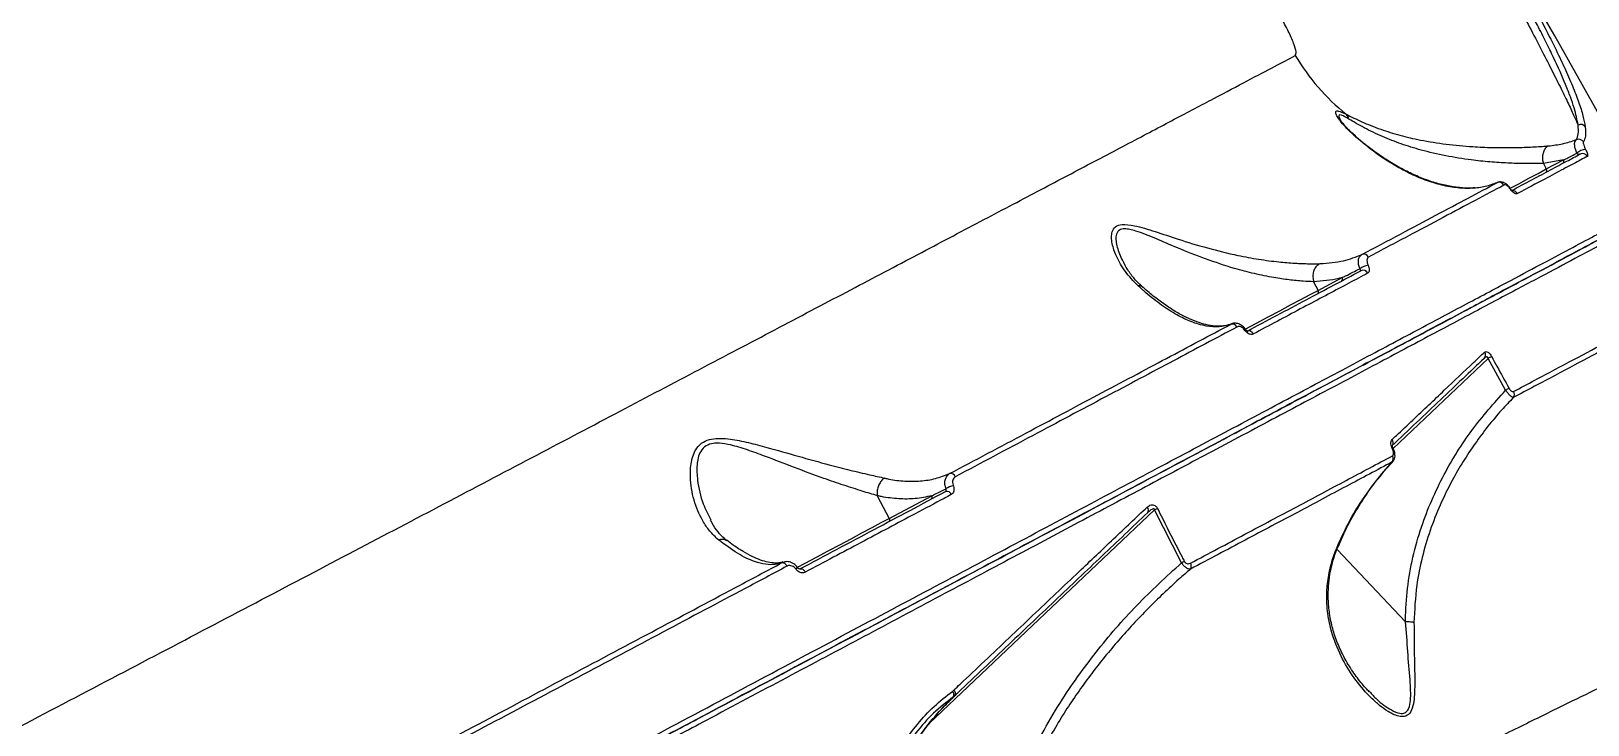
# Model space of a CAD drawing. Header units: millimetres. Extents: x -10374 to 11119, y -8221 to 9433.
# Drawn here: x -873.7 to -587.5, y -1739.7 to -1612.2 of the extents above; entities that cross this region are included whole.
import ezdxf

# ---------------------------------------------------------------- set-up
doc = ezdxf.new("R2010")
doc.units = ezdxf.units.MM
for name, color, linetype in [('DIKOM_ОБЪЕКТ', 7, 'Continuous'), ('DIKOM_РАЗМЕР_ЗОНА', 7, 'Continuous'), ('DIKOM_РАЗМЕР_ОБЪЕКТА', 7, 'Continuous')]:
    doc.layers.add(name, color=color, linetype=linetype)
doc.styles.add('style1', font='arial.ttf', dxfattribs={"width": 0.8})
doc.dimstyles.new('1-50', dxfattribs={"dimtxt": 300, "dimasz": 200, "dimexe": 100, "dimexo": 0, "dimgap": 100, "dimtad": 0, "dimdec": 0, "dimtxsty": 'style1', "dimcen": 0, "dimclrd": 7, "dimclre": 7, "dimadec": 1, "dimazin": 2, "dimtfac": 1, "dimtdec": 0, "dimtmove": 1, "dimatfit": 3, "dimfxl": 0, "dimlwd": 25, "dimlwe": 18, "dimarcsym": 0})

# ---------------------------------------------------------------- blocks, each defined once
blk = doc.blocks.new('*D16')
at = {"layer": 'Defpoints', "color": 0, "transparency": 16777216}
for p in [(-9045.1, 5161.67), (3694.49, 5161.67), (1813.16, -6719.94)]:
    blk.add_point(p, dxfattribs=at)
at = {"layer": 'DIKOM_РАЗМЕР_ОБЪЕКТА', "color": 7, "lineweight": 18, "transparency": 16777216}
for p, q in [((3694.49, 5161.67), (-9145.1, 5161.67)), ((1813.16, -6719.94), (-9145.1, -6719.94))]:
    blk.add_line(p, q, dxfattribs=at)
at = {"layer": 'DIKOM_РАЗМЕР_ОБЪЕКТА', "color": 7, "lineweight": 25, "transparency": 16777216}
for p, q in [((-9045.1, 4961.67), (-9045.1, -0.45)), ((-9045.1, -6519.94), (-9045.1, -1080.23))]:
    blk.add_line(p, q, dxfattribs=at)
at = {"layer": 'DIKOM_РАЗМЕР_ОБЪЕКТА', "color": 7, "transparency": 16777216}
for points in [[(-9078.43, 4961.67), (-9011.76, 4961.67), (-9045.1, 5161.67)], [(-9078.43, -6519.94), (-9011.76, -6519.94), (-9045.1, -6719.94)]]:
    blk.add_solid(points, dxfattribs=at)
at = {"layer": 'DIKOM_РАЗМЕР_ОБЪЕКТА', "color": 0, "transparency": 16777216, "insert": (-9045.1, -540.34), "char_height": 300, "attachment_point": 5, "rotation": 90, "style": 'style1'}
blk.add_mtext('11900', dxfattribs=at)
blk = doc.blocks.new('*D15')
at = {"layer": 'Defpoints', "color": 0, "transparency": 16777216}
for p in [(-5227.87, 8308.78), (9119.43, -1150.4), (-5227.87, -1991.82)]:
    blk.add_point(p, dxfattribs=at)
at = {"layer": 'DIKOM_РАЗМЕР_ОБЪЕКТА', "color": 7, "lineweight": 18, "transparency": 16777216}
for p, q in [((-5227.87, -1991.82), (-5227.87, 8408.78)), ((9119.43, -1150.4), (9119.43, 8408.78))]:
    blk.add_line(p, q, dxfattribs=at)
at = {"layer": 'DIKOM_РАЗМЕР_ОБЪЕКТА', "color": 7, "lineweight": 25, "transparency": 16777216}
for p, q in [((-5027.87, 8308.78), (187.44, 8308.78)), ((8919.43, 8308.78), (1267.22, 8308.78))]:
    blk.add_line(p, q, dxfattribs=at)
at = {"layer": 'DIKOM_РАЗМЕР_ОБЪЕКТА', "color": 7, "transparency": 16777216}
for points in [[(-5027.87, 8342.11), (-5027.87, 8275.44), (-5227.87, 8308.78)], [(8919.43, 8342.11), (8919.43, 8275.44), (9119.43, 8308.78)]]:
    blk.add_solid(points, dxfattribs=at)
at = {"layer": 'DIKOM_РАЗМЕР_ОБЪЕКТА', "color": 0, "transparency": 16777216, "insert": (727.33, 8308.78), "char_height": 300, "attachment_point": 5, "style": 'style1'}
blk.add_mtext('14350', dxfattribs=at)
blk = doc.blocks.new('*D14')
at = {"layer": 'Defpoints', "color": 0, "transparency": 16777216}
for p in [(-7515.85, 9236.32), (11119.43, -1423.4), (-7515.85, -2401.58)]:
    blk.add_point(p, dxfattribs=at)
at = {"layer": 'DIKOM_РАЗМЕР_ЗОНА', "color": 7, "lineweight": 18, "transparency": 16777216}
for p, q in [((-7515.85, -2401.58), (-7515.85, 9336.32)), ((11119.43, -1423.4), (11119.43, 9336.32))]:
    blk.add_line(p, q, dxfattribs=at)
at = {"layer": 'DIKOM_РАЗМЕР_ЗОНА', "color": 7, "lineweight": 25, "transparency": 16777216}
for p, q in [((-7315.85, 9236.32), (77.56, 9236.32)), ((10919.43, 9236.32), (1157.34, 9236.32))]:
    blk.add_line(p, q, dxfattribs=at)
at = {"layer": 'DIKOM_РАЗМЕР_ЗОНА', "color": 7, "transparency": 16777216}
for points in [[(-7315.85, 9269.65), (-7315.85, 9202.98), (-7515.85, 9236.32)], [(10919.43, 9269.65), (10919.43, 9202.98), (11119.43, 9236.32)]]:
    blk.add_solid(points, dxfattribs=at)
at = {"layer": 'DIKOM_РАЗМЕР_ЗОНА', "color": 0, "transparency": 16777216, "insert": (617.45, 9236.32), "char_height": 300, "attachment_point": 5, "style": 'style1'}
blk.add_mtext('18650', dxfattribs=at)
blk = doc.blocks.new('*D13')
at = {"layer": 'Defpoints', "color": 0, "transparency": 16777216}
for p in [(-10176.97, 7112.81), (3082.33, 7112.81), (2015.48, -8221.4)]:
    blk.add_point(p, dxfattribs=at)
at = {"layer": 'DIKOM_РАЗМЕР_ЗОНА', "color": 7, "lineweight": 18, "transparency": 16777216}
for p, q in [((3082.33, 7112.81), (-10276.97, 7112.81)), ((2015.48, -8221.4), (-10276.97, -8221.4))]:
    blk.add_line(p, q, dxfattribs=at)
at = {"layer": 'DIKOM_РАЗМЕР_ЗОНА', "color": 7, "lineweight": 25, "transparency": 16777216}
for p, q in [((-10176.97, 6912.81), (-10176.97, -14.41)), ((-10176.97, -8021.4), (-10176.97, -1094.19))]:
    blk.add_line(p, q, dxfattribs=at)
at = {"layer": 'DIKOM_РАЗМЕР_ЗОНА', "color": 7, "transparency": 16777216}
for points in [[(-10210.3, 6912.81), (-10143.64, 6912.81), (-10176.97, 7112.81)], [(-10210.3, -8021.4), (-10143.64, -8021.4), (-10176.97, -8221.4)]]:
    blk.add_solid(points, dxfattribs=at)
at = {"layer": 'DIKOM_РАЗМЕР_ЗОНА', "color": 0, "transparency": 16777216, "insert": (-10176.97, -554.3), "char_height": 300, "attachment_point": 5, "rotation": 90, "style": 'style1'}
blk.add_mtext('15300', dxfattribs=at)

msp = doc.modelspace()

# ---------------------------------------------------------------- linework, layer by layer
at = {"layer": 'DIKOM_ОБЪЕКТ', "color": 7, "linetype": 'Continuous', "lineweight": 15}
for p, q in [((-591.92, -1635.82), (-595.63, -1636.47)), ((-595.63, -1636.47), (-595.63, -1636.47)), ((-595.63, -1636.47), (-595.09, -1637.5)), ((-595.09, -1637.5), (-591.92, -1635.82)), ((-637.87, -1658.24), (-637.88, -1658.23)), ((-637.87, -1658.24), (-637.04, -1659.81)), ((-637.04, -1659.81), (-632.63, -1657.47)), ((-653, -1665.96), (-653.1, -1666.01)), ((-605.8, -1672.32), (-623.25, -1688.88)), ((-602.59, -1678.18), (-605.8, -1672.32)), ((-625.31, -1693.52), (-623.42, -1691.36)), ((-623.31, -1691.27), (-623.42, -1691.36)), ((-623.22, -1688.96), (-623.22, -1688.96)), ((-625.31, -1693.52), (-625.23, -1693.49)), ((-718.09, -1697.57), (-715.88, -1701.73)), ((-715.88, -1701.73), (-708.08, -1697.58)), ((-667.11, -1700.16), (-708.47, -1739.41)), ((-662.16, -1709.9), (-667.11, -1700.16)), ((-620.97, -1720.75), (-633.57, -1707.47)), ((-704.23, -1733.51), (-704.02, -1733.33)), ((-703.88, -1734.37), (-704.09, -1734.53)), ((-704.02, -1733.33), (-703.99, -1733.3)), ((-703.86, -1734.36), (-703.88, -1734.37)), ((-703.86, -1734.36), (-703.85, -1734.34)), ((-627.78, -1733.41), (-627.61, -1733.58))]:
    msp.add_line(p, q, dxfattribs=at)
at = {"layer": 'DIKOM_ОБЪЕКТ', "color": 7, "linetype": 'Continuous', "lineweight": 15, "flags": 128}
for points in [[(-601.64, -1640.99), (-600.15, -1640.2), (-598.28, -1639.2), (-596.57, -1638.3), (-595.09, -1637.5)], [(-650.43, -1666.93), (-648.35, -1665.82), (-646.21, -1664.69), (-644.11, -1663.57), (-642.1, -1662.5), (-640.23, -1661.51), (-638.53, -1660.6), (-637.04, -1659.81)], [(-650.37, -1667.02), (-650.37, -1667.02), (-650.37, -1667.04), (-650.38, -1667.06), (-650.41, -1667.1), (-650.44, -1667.14), (-650.49, -1667.18)], [(-732.78, -1710.72), (-731.36, -1709.96), (-729.27, -1708.85), (-727.14, -1707.72), (-725.01, -1706.59), (-722.92, -1705.48), (-720.92, -1704.41), (-719.06, -1703.42), (-717.36, -1702.52), (-715.88, -1701.73)], [(-732.32, -1711.04), (-732.21, -1711), (-732.08, -1711), (-731.95, -1711.03), (-731.81, -1711.1), (-731.68, -1711.2), (-731.55, -1711.32), (-731.43, -1711.47), (-731.33, -1711.63)], [(-704.02, -1733.33), (-703.92, -1733.47), (-703.83, -1733.62), (-703.78, -1733.77), (-703.74, -1733.92), (-703.74, -1734.05), (-703.76, -1734.18), (-703.8, -1734.28), (-703.86, -1734.36)]]:
    msp.add_lwpolyline(points, dxfattribs=at)
at = {"layer": 'DIKOM_ОБЪЕКТ', "color": 7, "linetype": 'Continuous', "lineweight": 15}
for centre, radius, start, end in [((-1644.11, -2213.4), 1210, 28.04739, 58.95261), ((-606.45, -1595.99), 40.45, 210.6764, 231.0477), ((-633.21, -1628.75), 1.86, 13.5725, 44.3706), ((-588.79, -1630.33), 1.02, 32.6435, 116.696), ((-589.15, -1633.03), 1.01, 29.2957, 115.2512), ((-587.48, -1636.95), 3.09, 97.4807, 130.418), ((-592.3, -1636.08), 0.454, 306.2412, 34.381), ((-588.41, -1635.65), 0.994, 28.3116, 117.6083), ((-603.77, -1640.92), 0.977, 27.3736, 113.9142), ((-595.46, -1637.76), 0.454, 306.3137, 34.3937), ((-601.74, -1641.17), 0.0765, 320.5207, 21.9372), ((-601.29, -1642.49), 1, 27.9977, 90.8065), ((-628.65, -1654.11), 0.951, 25.5267, 111.4635), ((-626.88, -1659.66), 4.58, 102.4736, 123.1853), ((-628.79, -1657.06), 0.943, 25.0839, 114.0954), ((-637.41, -1660.07), 0.454, 306.2412, 34.381), ((-633, -1657.72), 0.454, 306.1911, 34.4311), ((-652.82, -1666.93), 0.93, 23.7857, 108.7663), ((-649.8, -1668.2), 0.922, 23.473, 111.9058), ((-607.2, -1671.68), 0.927, 315.7673, 34.1471), ((-600.84, -1681.5), 10.43, 114.2646, 118.385), ((-597.11, -1687.93), 11.18, 115.5162, 119.3582), ((-601.98, -1678.93), 1.01, 323.0331, 31.402), ((-624.16, -1687.81), 0.918, 327.9745, 37.0164), ((-624.25, -1690.78), 1.01, 325.1157, 31.8443), ((-623.26, -1689.14), 0.19, 77.5836, 126.1103), ((-704.61, -1694.4), 0.906, 20.4588, 101.6689), ((-705.32, -1697.66), 0.883, 19.4599, 104.7815), ((-701.98, -1702.82), 7.41, 106.7757, 117.9255), ((-708.45, -1697.84), 0.455, 306.2898, 34.3324), ((-669.08, -1700.21), 0.836, 321.5356, 42.1029), ((-661.3, -1712.12), 13.29, 113.3348, 115.8826), ((-716.25, -1701.99), 0.454, 306.1911, 34.4311), ((-735.57, -1710.83), 0.908, 18.8165, 96.4371), ((-733.53, -1710.27), 0.952, 301.3801, 326.3816), ((-655.42, -1722.91), 14.65, 115.097, 117.4004), ((-661.4, -1710.54), 1.03, 329.0951, 32.6621), ((-705.01, -1734.14), 0.993, 336.8097, 38.9638), ((-704.54, -1733.91), 0.814, 327.5619, 47.8927)]:
    msp.add_arc(centre, radius, start, end, dxfattribs=at)
for points, knots in [([(-611.13, -1587.14), (-610.25, -1588.76), (-608.5, -1591.98), (-605.9, -1596.78), (-603.38, -1601.5), (-600.96, -1606.07), (-598.67, -1610.43), (-596.55, -1614.51), (-594.62, -1618.27), (-592.91, -1621.66), (-591.46, -1624.61), (-590.28, -1627.11), (-589.6, -1628.61), (-589.31, -1629.29), (-589.25, -1629.41)], [0, 0, 0, 0, 0.087443, 0.174885, 0.263311, 0.352018, 0.440447, 0.52975, 0.619338, 0.708642, 0.798551, 0.88875, 0.97866, 1, 1, 1, 1]), ([(-589.25, -1629.41), (-589.43, -1628.43), (-589.71, -1626.94), (-590.63, -1624.27), (-591.78, -1621.32), (-593.31, -1617.91), (-595.15, -1614.14), (-597.19, -1610.14), (-599.51, -1605.84), (-602.03, -1601.33), (-604.38, -1597.22), (-607.21, -1592.37), (-609.43, -1588.69), (-610.55, -1586.83)], [0, 0, 0, 0, 0.130741, 0.198063, 0.265385, 0.396116, 0.463451, 0.530786, 0.661197, 0.728347, 0.795494, 0.896893, 1, 1, 1, 1]), ([(-609.7, -1586.32), (-608.56, -1588.2), (-606.3, -1591.95), (-603.19, -1597.29), (-600.37, -1602.25), (-597.86, -1606.78), (-595.56, -1611.11), (-593.5, -1615.16), (-591.72, -1618.9), (-590.23, -1622.27), (-589.1, -1625.23), (-588.28, -1627.8), (-588.05, -1629.12), (-587.93, -1629.78)], [0, 0, 0, 0, 0.102185, 0.20437, 0.29249, 0.380894, 0.469013, 0.557404, 0.646078, 0.734469, 0.822883, 0.91158, 1, 1, 1, 1]), ([(-641.24, -1616.63), (-641.15, -1616.46), (-640.97, -1616.11), (-641.47, -1614.46), (-642.48, -1612.2), (-643.74, -1609.82), (-644.65, -1608.29), (-645.01, -1607.68)], [0, 0, 0, 0, 0.209908, 0.422899, 0.63826, 0.855357, 1, 1, 1, 1]), ([(-1096.81, -1855.25), (-1091.57, -1852.54), (-1081.08, -1847.11), (-1065.01, -1838.79), (-1048.76, -1830.35), (-1032.11, -1821.7), (-1015.1, -1812.85), (-997.76, -1803.82), (-980.37, -1794.75), (-962.39, -1785.37), (-943.86, -1775.68), (-924.83, -1765.73), (-905.93, -1755.83), (-887.25, -1746.04), (-868.88, -1736.41), (-850.9, -1726.98), (-833.35, -1717.76), (-816.24, -1708.78), (-799.62, -1700.04), (-783.54, -1691.59), (-768.1, -1683.46), (-753.35, -1675.7), (-739.33, -1668.32), (-726.05, -1661.33), (-713.53, -1654.74), (-701.84, -1648.57), (-691.02, -1642.87), (-680.93, -1637.56), (-671.67, -1632.68), (-663.31, -1628.27), (-656.03, -1624.43), (-649.9, -1621.2), (-644.83, -1618.52), (-642.43, -1617.26), (-641.24, -1616.63)], [0, 0, 0, 0, 0.027767, 0.055566, 0.083366, 0.111133, 0.140038, 0.16898, 0.197923, 0.226828, 0.258638, 0.290548, 0.32251, 0.354472, 0.386382, 0.418191, 0.449896, 0.4817, 0.513555, 0.545411, 0.577215, 0.608919, 0.640548, 0.672276, 0.704055, 0.735835, 0.767563, 0.799191, 0.832594, 0.866026, 0.89943, 0.932943, 0.966486, 1, 1, 1, 1]), ([(-630.56, -1631.24), (-631.37, -1630.44), (-632.49, -1629.35), (-633.4, -1628.09), (-633.81, -1627.35), (-633.87, -1626.82), (-633.3, -1626.76), (-632.4, -1627.19), (-631.88, -1627.44)], [0, 0, 0, 0, 0.303069, 0.416426, 0.529517, 0.668759, 0.808547, 1, 1, 1, 1]), ([(-631.4, -1628.31), (-631.9, -1628.02), (-632.76, -1627.51), (-633.28, -1627.54), (-633.23, -1627.94), (-633.02, -1628.3), (-632.97, -1628.38)], [0, 0, 0, 0, 0.384318, 0.655416, 0.928213, 1, 1, 1, 1]), ([(-630.2, -1631.43), (-630.48, -1631.18), (-631.13, -1630.61), (-631.92, -1629.79), (-632.54, -1629.06), (-632.87, -1628.62), (-632.99, -1628.38), (-632.99, -1628.39), (-632.99, -1628.39)], [0, 0, 0, 0, 0.199164, 0.459586, 0.674434, 0.849919, 0.991522, 1, 1, 1, 1]), ([(-631.88, -1627.44), (-630.96, -1627.9), (-629.12, -1628.81), (-625.7, -1630.2), (-622.06, -1631.32), (-618.03, -1632.26), (-613.52, -1632.98), (-609.03, -1633.4), (-605.02, -1633.57), (-601.54, -1633.59), (-598.31, -1633.49), (-596.07, -1633.36), (-594.98, -1633.27), (-594.71, -1633.25)], [0, 0, 0, 0, 0.107138, 0.214585, 0.311346, 0.408096, 0.521748, 0.635294, 0.719267, 0.803172, 0.887822, 0.972407, 1, 1, 1, 1]), ([(-595.63, -1636.47), (-595.63, -1636.47), (-595.92, -1636.48), (-596.89, -1636.51), (-599.08, -1636.52), (-602.14, -1636.44), (-605.46, -1636.22), (-609.3, -1635.82), (-613.6, -1635.12), (-617.94, -1634.12), (-621.82, -1632.91), (-625.34, -1631.54), (-628.67, -1629.91), (-630.49, -1628.84), (-631.4, -1628.31)], [0, 0, 0, 0, 0.000015, 0.026509, 0.1091, 0.191772, 0.275168, 0.358637, 0.473217, 0.587938, 0.686264, 0.784623, 0.892484, 1, 1, 1, 1]), ([(-604.17, -1640.02), (-604.87, -1640.28), (-606.31, -1640.81), (-608.74, -1641.11), (-611.39, -1641.04), (-614.25, -1640.55), (-617.24, -1639.63), (-620.32, -1638.32), (-623.52, -1636.56), (-626.91, -1634.33), (-629.34, -1632.27), (-630.56, -1631.24)], [0, 0, 0, 0, 0.107957, 0.221263, 0.334572, 0.449785, 0.564987, 0.67207, 0.779131, 0.88962, 1, 1, 1, 1]), ([(-630.56, -1631.24), (-630.53, -1631.25), (-630.4, -1631.3), (-630.3, -1631.4), (-630.22, -1631.48)], [0, 0, 0, 0, 0.210282, 1, 1, 1, 1]), ([(-589.58, -1632.12), (-589.43, -1631.81), (-589.11, -1631.18), (-589.2, -1630.01), (-589.25, -1629.41)], [0, 0, 0, 0, 0.496482, 1, 1, 1, 1]), ([(-587.93, -1629.78), (-587.89, -1630.37), (-587.79, -1631.57), (-588.11, -1632.21), (-588.28, -1632.53)], [0, 0, 0, 0, 0.496491, 1, 1, 1, 1]), ([(-608.17, -1640.97), (-608.77, -1641), (-610.04, -1641.05), (-612.21, -1640.82), (-614.57, -1640.34), (-617.01, -1639.58), (-619.48, -1638.57), (-621.96, -1637.32), (-624.34, -1635.92), (-626.55, -1634.42), (-628.46, -1632.98), (-629.68, -1631.92), (-630.2, -1631.47)], [0, 0, 0, 0, 0.104905, 0.224886, 0.345692, 0.46108, 0.571614, 0.677409, 0.779331, 0.863574, 0.94078, 1, 1, 1, 1]), ([(-594.71, -1633.25), (-594.74, -1633.27), (-594.86, -1633.33), (-595.15, -1633.56), (-595.51, -1634.04), (-595.77, -1634.8), (-595.84, -1635.65), (-595.7, -1636.2), (-595.63, -1636.47)], [0, 0, 0, 0, 0.03428, 0.136493, 0.352339, 0.568236, 0.784115, 1, 1, 1, 1]), ([(-594.71, -1633.25), (-593.82, -1633.15), (-592.05, -1632.94), (-590.41, -1632.39), (-589.58, -1632.12)], [0, 0, 0, 0, 0.497883, 1, 1, 1, 1]), ([(-589.48, -1634.6), (-589.58, -1634.35), (-589.78, -1633.85), (-589.91, -1633.11), (-589.87, -1632.46), (-589.68, -1632.23), (-589.58, -1632.12)], [0, 0, 0, 0, 0.214721, 0.434816, 0.718828, 1, 1, 1, 1]), ([(-588.28, -1632.53), (-588.29, -1632.59), (-588.32, -1632.69), (-588.24, -1633.03), (-588.09, -1633.44), (-587.95, -1633.74), (-587.88, -1633.89)], [0, 0, 0, 0, 0.297461, 0.589021, 0.802876, 1, 1, 1, 1]), ([(-587.88, -1633.89), (-587.86, -1633.93), (-587.78, -1634.09), (-587.64, -1634.39), (-587.52, -1634.76), (-587.46, -1635.07), (-587.51, -1635.14), (-587.54, -1635.18)], [0, 0, 0, 0, 0.049109, 0.21791, 0.426677, 0.702246, 1, 1, 1, 1]), ([(-601.56, -1641.51), (-600.26, -1640.82), (-597.62, -1639.42), (-594.25, -1637.62), (-591.24, -1636.03), (-589.66, -1635.19), (-588.87, -1634.77)], [0, 0, 0, 0, 0.242267, 0.493921, 0.74696, 1, 1, 1, 1]), ([(-587.54, -1635.18), (-587.63, -1635.23), (-588.11, -1635.48), (-589.46, -1636.2), (-591.88, -1637.48), (-595.55, -1639.44), (-598.66, -1641.09), (-600.4, -1642.02)], [0, 0, 0, 0, 0.032166, 0.160835, 0.418397, 0.675958, 1, 1, 1, 1]), ([(-591.92, -1635.82), (-591.73, -1635.73), (-590.91, -1635.33), (-590.1, -1634.92), (-589.48, -1634.6)], [0, 0, 0, 0, 0.234346, 1, 1, 1, 1]), ([(-588.87, -1634.77), (-588.92, -1634.79), (-589.02, -1634.83), (-589.19, -1634.81), (-589.32, -1634.75), (-589.41, -1634.68), (-589.45, -1634.64), (-589.47, -1634.61), (-589.48, -1634.6)], [0, 0, 0, 0, 0.348249, 0.649217, 0.844504, 0.934261, 0.969692, 1, 1, 1, 1]), ([(-601.74, -1641.04), (-601.81, -1640.94), (-602, -1640.66), (-602.38, -1640.3), (-602.9, -1639.97), (-603.51, -1639.85), (-604, -1639.89), (-604.18, -1640.04), (-604.19, -1640.05)], [0, 0, 0, 0, 0.101055, 0.281805, 0.511429, 0.753608, 0.982743, 1, 1, 1, 1]), ([(-629, -1653.23), (-626.59, -1651.95), (-621.78, -1649.39), (-615.3, -1645.94), (-609.34, -1642.77), (-605.89, -1640.94), (-604.17, -1640.02)], [0, 0, 0, 0, 0.249099, 0.498195, 0.749098, 1, 1, 1, 1]), ([(-602.9, -1640.47), (-604.62, -1641.38), (-608.05, -1643.2), (-614, -1646.37), (-620.5, -1649.83), (-625.36, -1652.41), (-627.79, -1653.7)], [0, 0, 0, 0, 0.249096, 0.498193, 0.749096, 1, 1, 1, 1]), ([(-601.68, -1641.22), (-601.75, -1641.11), (-601.9, -1640.9), (-602.17, -1640.64), (-602.51, -1640.42), (-602.75, -1640.4), (-602.88, -1640.46), (-602.9, -1640.47)], [0, 0, 0, 0, 0.145661, 0.289979, 0.532113, 0.909817, 1, 1, 1, 1]), ([(-600.4, -1642.02), (-600.43, -1642.03), (-600.56, -1642.08), (-600.82, -1642.06), (-601.17, -1641.83), (-601.45, -1641.55), (-601.6, -1641.33), (-601.68, -1641.22)], [0, 0, 0, 0, 0.095088, 0.472021, 0.715793, 0.857287, 1, 1, 1, 1]), ([(-601.32, -1641.54), (-601.31, -1641.54), (-601.28, -1641.54), (-601.36, -1641.51), (-601.48, -1641.39), (-601.59, -1641.26), (-601.64, -1641.17), (-601.66, -1641.14)], [0, 0, 0, 0, 0.083901, 0.474225, 0.726756, 0.903824, 1, 1, 1, 1]), ([(-1131.71, -1939.82), (-1128.18, -1937.95), (-1118.61, -1932.86), (-1102.52, -1924.3), (-1083.34, -1914.1), (-1063.7, -1903.66), (-1043.69, -1893.02), (-1023.41, -1882.24), (-1002.92, -1871.34), (-982.25, -1860.35), (-961.44, -1849.29), (-940.55, -1838.18), (-919.68, -1827.08), (-898.92, -1816.05), (-878.36, -1805.11), (-858.01, -1794.29), (-837.91, -1783.61), (-818.13, -1773.09), (-798.75, -1762.78), (-779.86, -1752.74), (-761.54, -1743), (-743.81, -1733.57), (-726.7, -1724.47), (-710.25, -1715.73), (-694.55, -1707.38), (-679.66, -1699.46), (-665.63, -1692), (-652.52, -1685.03), (-640.32, -1678.55), (-629.07, -1672.56), (-618.81, -1667.11), (-609.59, -1662.21), (-601.84, -1658.08), (-595.39, -1654.66), (-590.09, -1651.84), (-585.61, -1649.46), (-581.98, -1647.53), (-579.23, -1646.06), (-577.35, -1645.06), (-576.39, -1644.55), (-576.27, -1644.49), (-576.22, -1644.46)], [0, 0, 0, 0, 0.015653, 0.04249, 0.069411, 0.096376, 0.123341, 0.150263, 0.1771, 0.203937, 0.230859, 0.257824, 0.284788, 0.31171, 0.338547, 0.365384, 0.392306, 0.41927, 0.446235, 0.473157, 0.499994, 0.526831, 0.553753, 0.580717, 0.607682, 0.634604, 0.661441, 0.688278, 0.715199, 0.742164, 0.769129, 0.79605, 0.822888, 0.845967, 0.869168, 0.892397, 0.915626, 0.938828, 0.961588, 0.984348, 1, 1, 1, 1]), ([(-576.63, -1645.81), (-576.68, -1645.84), (-576.81, -1645.91), (-578, -1646.54), (-580.48, -1647.86), (-584.13, -1649.8), (-588.92, -1652.34), (-594.81, -1655.48), (-601.81, -1659.2), (-609.93, -1663.52), (-619.12, -1668.41), (-629.36, -1673.85), (-640.58, -1679.82), (-652.75, -1686.29), (-665.83, -1693.24), (-679.82, -1700.68), (-694.68, -1708.58), (-710.35, -1716.91), (-726.75, -1725.63), (-743.82, -1734.71), (-761.51, -1744.11), (-779.79, -1753.84), (-798.63, -1763.85), (-817.97, -1774.13), (-837.71, -1784.63), (-857.75, -1795.29), (-878.05, -1806.08), (-898.57, -1816.99), (-919.27, -1828), (-940.09, -1839.07), (-960.93, -1850.15), (-981.7, -1861.19), (-1001.02, -1871.46), (-1018.87, -1880.96), (-1035.3, -1889.69), (-1051.53, -1898.32), (-1067.74, -1906.94), (-1083.87, -1915.52), (-1099.88, -1924.03), (-1115.59, -1932.38), (-1125.73, -1937.77), (-1130.8, -1940.47)], [0, 0, 0, 0, 0.015652, 0.042489, 0.069411, 0.096375, 0.12334, 0.150262, 0.177099, 0.203936, 0.230857, 0.257822, 0.284787, 0.311709, 0.338545, 0.365382, 0.392304, 0.419269, 0.446234, 0.473155, 0.499992, 0.52683, 0.553751, 0.580716, 0.607681, 0.634602, 0.66144, 0.688276, 0.715198, 0.742163, 0.769128, 0.796049, 0.822886, 0.844632, 0.866401, 0.888169, 0.909915, 0.932423, 0.954957, 0.977491, 1, 1, 1, 1]), ([(-760.84, -1743.76), (-757.37, -1741.92), (-748.03, -1736.95), (-733.3, -1729.12), (-716.87, -1720.38), (-700.99, -1711.93), (-685.74, -1703.83), (-671.19, -1696.09), (-657.67, -1688.9), (-645.19, -1682.26), (-633.75, -1676.18), (-623.16, -1670.56), (-613.51, -1665.42), (-604.85, -1660.82), (-597.36, -1656.84), (-591.06, -1653.48), (-585.9, -1650.74), (-581.8, -1648.56), (-578.85, -1646.99), (-576.98, -1646), (-576.75, -1645.87), (-576.63, -1645.81)], [0, 0, 0, 0, 0.031306, 0.084338, 0.137411, 0.190443, 0.245015, 0.299632, 0.354205, 0.407236, 0.460309, 0.513341, 0.567913, 0.62253, 0.677102, 0.730134, 0.783207, 0.836239, 0.890811, 0.945428, 1, 1, 1, 1]), ([(-575.28, -1646.22), (-575.28, -1646.22), (-575.28, -1646.22), (-575.68, -1646.44), (-577.45, -1647.38), (-580.39, -1648.94), (-584.47, -1651.11), (-589.67, -1653.88), (-595.99, -1657.24), (-603.45, -1661.2), (-612.01, -1665.75), (-621.62, -1670.86), (-632.25, -1676.52), (-643.85, -1682.68), (-655.8, -1689.04), (-667.95, -1695.5), (-680.16, -1701.99), (-693.02, -1708.83), (-706.47, -1715.98), (-720.39, -1723.38), (-734.74, -1731.01), (-747.92, -1738.02), (-756.45, -1742.56), (-759.93, -1744.41)], [0, 0, 0, 0, 0, 0.053674, 0.107516, 0.161445, 0.215373, 0.269215, 0.322889, 0.376562, 0.430404, 0.484333, 0.538261, 0.592104, 0.645776, 0.691932, 0.738333, 0.784789, 0.831244, 0.877644, 0.923169, 0.968693, 1, 1, 1, 1]), ([(-670.22, -1658.92), (-671.02, -1658.08), (-672.6, -1656.42), (-674.12, -1653.75), (-674.88, -1651.58), (-675.07, -1650.06), (-674.95, -1648.95), (-674.38, -1648.03), (-673, -1647.58), (-670.51, -1647.92), (-667.02, -1648.97), (-662.52, -1650.52), (-657.43, -1652.05), (-652.41, -1653.3), (-647.97, -1654.12), (-644.43, -1654.59), (-641.3, -1654.84), (-638.7, -1654.93), (-637.3, -1654.91), (-636.65, -1654.9)], [0, 0, 0, 0, 0.076075, 0.152136, 0.213206, 0.244502, 0.275714, 0.313013, 0.350634, 0.401257, 0.475799, 0.550763, 0.641764, 0.732641, 0.793833, 0.85494, 0.905545, 0.956102, 1, 1, 1, 1]), ([(-637.88, -1658.23), (-637.88, -1658.23), (-638.46, -1658.21), (-639.9, -1658.15), (-642.36, -1657.91), (-645.37, -1657.47), (-648.75, -1656.78), (-653, -1655.66), (-657.78, -1654.06), (-662.62, -1652.16), (-666.89, -1650.27), (-669.8, -1649.1), (-671.67, -1648.59), (-672.74, -1648.46), (-673.38, -1648.6), (-673.93, -1648.99), (-674.24, -1649.63), (-674.24, -1650.74), (-673.89, -1652.29), (-673.41, -1653.67), (-672.84, -1654.59), (-672.75, -1654.73)], [0, 0, 0, 0, 0.000014, 0.050303, 0.109539, 0.168839, 0.241851, 0.314963, 0.424163, 0.533498, 0.621428, 0.708779, 0.736873, 0.764857, 0.798442, 0.804991, 0.845103, 0.880265, 0.915563, 0.986986, 1, 1, 1, 1]), ([(-636.65, -1654.9), (-635.19, -1654.8), (-632.49, -1654.6), (-630.1, -1653.66), (-629, -1653.23)], [0, 0, 0, 0, 0.542563, 1, 1, 1, 1]), ([(-629.38, -1655.83), (-629.47, -1655.58), (-629.65, -1655.04), (-629.66, -1654.25), (-629.46, -1653.57), (-629.15, -1653.34), (-629, -1653.23)], [0, 0, 0, 0, 0.224141, 0.480747, 0.741552, 1, 1, 1, 1]), ([(-627.79, -1653.7), (-627.87, -1653.76), (-628.01, -1653.88), (-628.09, -1654.26), (-628.04, -1654.72), (-627.92, -1655.04), (-627.86, -1655.19)], [0, 0, 0, 0, 0.263266, 0.52668, 0.781368, 1, 1, 1, 1]), ([(-669.28, -1659.2), (-669.48, -1659.03), (-670.24, -1658.39), (-671.31, -1657.11), (-672.26, -1655.78), (-672.66, -1654.96), (-672.77, -1654.75)], [0, 0, 0, 0, 0.127253, 0.490852, 0.863877, 1, 1, 1, 1]), ([(-650.14, -1667.35), (-646.43, -1665.37), (-638.98, -1661.41), (-632.45, -1657.94), (-629.18, -1656.2)], [0, 0, 0, 0, 0.499275, 1, 1, 1, 1]), ([(-627.94, -1656.66), (-628.22, -1656.81), (-629.63, -1657.56), (-633.64, -1659.69), (-640.21, -1663.18), (-646.04, -1666.28), (-648.95, -1667.83)], [0, 0, 0, 0, 0.044141, 0.220718, 0.610018, 1, 1, 1, 1]), ([(-636.65, -1654.9), (-636.68, -1654.92), (-636.89, -1654.99), (-637.26, -1655.24), (-637.69, -1655.8), (-637.97, -1656.56), (-638.05, -1657.42), (-637.93, -1657.96), (-637.88, -1658.23)], [0, 0, 0, 0, 0.031913, 0.204849, 0.403632, 0.602412, 0.801207, 1, 1, 1, 1]), ([(-632.63, -1657.47), (-632.42, -1657.36), (-631.33, -1656.83), (-630.25, -1656.28), (-629.38, -1655.83)], [0, 0, 0, 0, 0.194137, 1, 1, 1, 1]), ([(-629.18, -1656.2), (-629.18, -1656.19), (-629.19, -1656.18), (-629.23, -1656.1), (-629.29, -1655.99), (-629.35, -1655.89), (-629.38, -1655.84), (-629.38, -1655.83)], [0, 0, 0, 0, 0.294579, 0.573856, 0.814404, 0.960428, 1, 1, 1, 1]), ([(-627.86, -1655.19), (-627.81, -1655.34), (-627.69, -1655.66), (-627.65, -1656.11), (-627.72, -1656.48), (-627.86, -1656.6), (-627.94, -1656.66)], [0, 0, 0, 0, 0.221423, 0.47441, 0.737272, 1, 1, 1, 1]), ([(-670.22, -1658.92), (-670.18, -1658.91), (-669.92, -1658.91), (-669.55, -1658.97), (-669.34, -1659.18), (-669.27, -1659.25)], [0, 0, 0, 0, 0.101373, 0.701048, 1, 1, 1, 1]), ([(-653.12, -1666.05), (-653.81, -1666.25), (-655.18, -1666.64), (-657.64, -1666.46), (-660.26, -1665.71), (-663.01, -1664.39), (-665.79, -1662.62), (-668.22, -1660.73), (-669.73, -1659.37), (-670.22, -1658.92)], [0, 0, 0, 0, 0.161921, 0.323837, 0.493634, 0.63859, 0.783912, 0.928737, 1, 1, 1, 1]), ([(-653.29, -1666.1), (-653.67, -1666.2), (-654.4, -1666.4), (-655.72, -1666.43), (-657.21, -1666.25), (-658.88, -1665.8), (-660.67, -1665.1), (-662.56, -1664.15), (-664.53, -1662.95), (-666.56, -1661.49), (-668.13, -1660.24), (-669.04, -1659.41), (-669.24, -1659.22)], [0, 0, 0, 0, 0.115232, 0.223294, 0.337921, 0.447972, 0.555802, 0.662608, 0.768083, 0.870843, 0.970813, 1, 1, 1, 1]), ([(-632.63, -1657.47), (-632.83, -1657.52), (-634.51, -1657.97), (-636.3, -1658.11), (-637.87, -1658.24)], [0, 0, 0, 0, 0.121426, 1, 1, 1, 1]), ([(-601.12, -1678.41), (-598.51, -1677.02), (-593.3, -1674.25), (-586.65, -1670.72), (-580.82, -1667.62), (-577.77, -1666), (-576.25, -1665.19)], [0, 0, 0, 0, 0.248617, 0.497233, 0.748617, 1, 1, 1, 1]), ([(-704.79, -1693.51), (-700.08, -1691.01), (-690.65, -1686), (-677.39, -1678.95), (-664.75, -1672.23), (-657, -1668.11), (-653.12, -1666.05)], [0, 0, 0, 0, 0.248596, 0.497192, 0.748595, 1, 1, 1, 1]), ([(-651.97, -1666.56), (-655.81, -1668.6), (-663.49, -1672.68), (-676.1, -1679.38), (-689.42, -1686.47), (-698.98, -1691.55), (-703.76, -1694.09)], [0, 0, 0, 0, 0.248596, 0.497191, 0.748595, 1, 1, 1, 1]), ([(-650.37, -1667.02), (-650.38, -1667.02), (-650.52, -1666.76), (-650.94, -1666.35), (-651.64, -1665.93), (-652.4, -1665.82), (-652.98, -1665.92), (-653.2, -1666.11), (-653.24, -1666.14)], [0, 0, 0, 0, 0.005021, 0.237358, 0.474618, 0.726197, 0.949666, 1, 1, 1, 1]), ([(-650.49, -1667.18), (-650.58, -1667.07), (-650.75, -1666.83), (-651.08, -1666.6), (-651.42, -1666.46), (-651.73, -1666.45), (-651.9, -1666.53), (-651.97, -1666.56)], [0, 0, 0, 0, 0.19212, 0.383632, 0.590224, 0.834131, 1, 1, 1, 1]), ([(-648.95, -1667.83), (-649.03, -1667.86), (-649.2, -1667.94), (-649.52, -1667.92), (-649.88, -1667.78), (-650.21, -1667.54), (-650.39, -1667.3), (-650.49, -1667.18)], [0, 0, 0, 0, 0.165558, 0.412108, 0.62009, 0.809755, 1, 1, 1, 1]), ([(-650.05, -1667.31), (-650.05, -1667.31), (-650.05, -1667.32), (-650.16, -1667.26), (-650.27, -1667.16), (-650.36, -1667.04), (-650.42, -1666.94), (-650.45, -1666.88), (-650.46, -1666.87)], [0, 0, 0, 0, 0.286769, 0.525293, 0.695973, 0.839216, 0.966395, 1, 1, 1, 1]), ([(-576.33, -1666.33), (-577.83, -1667.13), (-580.84, -1668.73), (-586.63, -1671.81), (-593.28, -1675.34), (-598.54, -1678.14), (-601.18, -1679.54)], [0, 0, 0, 0, 0.248616, 0.497231, 0.748616, 1, 1, 1, 1]), ([(-623.43, -1687.25), (-623.17, -1687.01), (-621.89, -1685.79), (-618.6, -1682.68), (-613.79, -1678.12), (-609.47, -1674.03), (-607.11, -1671.79), (-606.44, -1671.16)], [0, 0, 0, 0, 0.041372, 0.206872, 0.538155, 0.869436, 1, 1, 1, 1]), ([(-606.44, -1671.16), (-606.34, -1671.11), (-606.19, -1671.02), (-605.86, -1671.13), (-605.57, -1671.36), (-605.31, -1671.68), (-605.19, -1671.89), (-605.13, -1671.99)], [0, 0, 0, 0, 0.303905, 0.502385, 0.701775, 0.873341, 1, 1, 1, 1]), ([(-606.54, -1672.33), (-609.14, -1674.8), (-614.35, -1679.74), (-620.43, -1685.51), (-623.48, -1688.41)], [0, 0, 0, 0, 0.499174, 1, 1, 1, 1]), ([(-605.8, -1672.32), (-605.81, -1672.28), (-605.82, -1672.21), (-605.86, -1672.13), (-605.91, -1672.08), (-605.98, -1672.05), (-606.1, -1672.05), (-606.3, -1672.12), (-606.45, -1672.25), (-606.54, -1672.33)], [0, 0, 0, 0, 0.104502, 0.174038, 0.229785, 0.304925, 0.396812, 0.608617, 1, 1, 1, 1]), ([(-605.13, -1671.99), (-604.82, -1672.57), (-603.76, -1674.53), (-602.68, -1676.47), (-601.93, -1677.84)], [0, 0, 0, 0, 0.299661, 1, 1, 1, 1]), ([(-620.97, -1720.75), (-620.97, -1720.63), (-620.97, -1718.58), (-620.71, -1714.59), (-619.7, -1708.87), (-618.17, -1703.46), (-616.22, -1698.39), (-613.29, -1692.35), (-608.98, -1685.38), (-604.72, -1680.58), (-602.59, -1678.18)], [0, 0, 0, 0, 0.007531, 0.129123, 0.251117, 0.372821, 0.483551, 0.594289, 0.797119, 1, 1, 1, 1]), ([(-601.18, -1679.54), (-601.88, -1680.29), (-604.4, -1682.94), (-608.32, -1687.92), (-612.01, -1693.84), (-614.66, -1699.25), (-616.53, -1703.98), (-617.98, -1708.91), (-619.13, -1714.56), (-619.31, -1718.59), (-619.42, -1720.88)], [0, 0, 0, 0, 0.067067, 0.237877, 0.410904, 0.519611, 0.628302, 0.740238, 0.852148, 1, 1, 1, 1]), ([(-601.18, -1679.54), (-601.24, -1679.52), (-601.36, -1679.49), (-601.69, -1679.21), (-602.08, -1678.81), (-602.4, -1678.44), (-602.56, -1678.23), (-602.59, -1678.18)], [0, 0, 0, 0, 0.243534, 0.487507, 0.719773, 0.941782, 1, 1, 1, 1]), ([(-601.93, -1677.84), (-601.9, -1677.89), (-601.82, -1678.02), (-601.66, -1678.22), (-601.47, -1678.38), (-601.27, -1678.46), (-601.17, -1678.43), (-601.12, -1678.41)], [0, 0, 0, 0, 0.120726, 0.307591, 0.522985, 0.737454, 1, 1, 1, 1]), ([(-747.3, -1705.68), (-747.85, -1705.16), (-748.95, -1704.12), (-750.54, -1701.73), (-751.93, -1698.42), (-752.55, -1694.66), (-752.42, -1691.8), (-751.95, -1690.02), (-751.29, -1688.71), (-750.18, -1687.65), (-748.62, -1687.09), (-746.91, -1686.98), (-744.64, -1687.18), (-741.79, -1687.76), (-737.64, -1688.88), (-732.64, -1690.3), (-727.48, -1691.75), (-723.09, -1692.87), (-719.59, -1693.7), (-717.63, -1694.14), (-716.7, -1694.34)], [0, 0, 0, 0, 0.05193, 0.10389, 0.195155, 0.286404, 0.343702, 0.373134, 0.402473, 0.436683, 0.467111, 0.496976, 0.526965, 0.580887, 0.634957, 0.726584, 0.818133, 0.881058, 0.943891, 1, 1, 1, 1]), ([(-718.09, -1697.56), (-718.09, -1697.56), (-718.95, -1697.31), (-720.93, -1696.71), (-724.25, -1695.65), (-728.44, -1694.22), (-733.33, -1692.39), (-738.04, -1690.58), (-741.95, -1689.12), (-744.74, -1688.27), (-746.86, -1687.9), (-748.39, -1687.92), (-749.68, -1688.34), (-750.6, -1689.34), (-751.08, -1690.61), (-751.33, -1692.39), (-751.16, -1695.28), (-750.36, -1698.79), (-749.19, -1701.05), (-748.68, -1702.03)], [0, 0, 0, 0, 0.000036, 0.064726, 0.138265, 0.211899, 0.319345, 0.426876, 0.488813, 0.550573, 0.591442, 0.61552, 0.647151, 0.682924, 0.715057, 0.747338, 0.812669, 0.919396, 1, 1, 1, 1]), ([(-623.37, -1688.99), (-623.44, -1688.82), (-623.59, -1688.49), (-623.67, -1688.01), (-623.64, -1687.55), (-623.51, -1687.36), (-623.43, -1687.25)], [0, 0, 0, 0, 0.232218, 0.464015, 0.714007, 1, 1, 1, 1]), ([(-623.21, -1688.96), (-623.22, -1688.95), (-623.27, -1688.86), (-623.33, -1688.69), (-623.39, -1688.47), (-623.4, -1688.32), (-623.38, -1688.26), (-623.39, -1688.27), (-623.39, -1688.27)], [0, 0, 0, 0, 0.02964, 0.253108, 0.508841, 0.755179, 0.977248, 1, 1, 1, 1]), ([(-660.53, -1709.98), (-657.15, -1708.19), (-650.4, -1704.6), (-640.89, -1699.54), (-631.8, -1694.71), (-626.19, -1691.73), (-623.39, -1690.24)], [0, 0, 0, 0, 0.249123, 0.498243, 0.749121, 1, 1, 1, 1]), ([(-623.42, -1691.36), (-626.2, -1692.84), (-631.76, -1695.79), (-640.81, -1700.6), (-650.32, -1705.66), (-657.12, -1709.27), (-660.51, -1711.07)], [0, 0, 0, 0, 0.249121, 0.498241, 0.749122, 1, 1, 1, 1]), ([(-625.24, -1693.49), (-625.04, -1693.25), (-624.42, -1692.5), (-623.74, -1691.79), (-623.28, -1691.31)], [0, 0, 0, 0, 0.322164, 1, 1, 1, 1]), ([(-623.39, -1690.24), (-623.36, -1690.23), (-623.27, -1690.17), (-623.18, -1689.98), (-623.16, -1689.67), (-623.22, -1689.33), (-623.32, -1689.1), (-623.37, -1688.99)], [0, 0, 0, 0, 0.104419, 0.345413, 0.57599, 0.787809, 1, 1, 1, 1]), ([(-623.31, -1691.27), (-623.24, -1691.18), (-623.05, -1690.98), (-622.91, -1690.52), (-622.89, -1689.94), (-623, -1689.38), (-623.18, -1689.06), (-623.23, -1688.96)], [0, 0, 0, 0, 0.141608, 0.340789, 0.580081, 0.880644, 1, 1, 1, 1]), ([(-716.7, -1694.34), (-716.73, -1694.36), (-716.87, -1694.43), (-717.19, -1694.66), (-717.62, -1695.16), (-717.97, -1695.92), (-718.16, -1696.76), (-718.12, -1697.3), (-718.09, -1697.56)], [0, 0, 0, 0, 0.035058, 0.15527, 0.366468, 0.577621, 0.788816, 1, 1, 1, 1]), ([(-716.7, -1694.34), (-716.46, -1694.4), (-715.22, -1694.67), (-713.01, -1694.95), (-710.14, -1694.92), (-707.36, -1694.49), (-705.65, -1693.84), (-704.79, -1693.51)], [0, 0, 0, 0, 0.056388, 0.288284, 0.522763, 0.760005, 1, 1, 1, 1]), ([(-705.46, -1696.28), (-705.47, -1696.22), (-705.59, -1695.91), (-705.7, -1695.3), (-705.61, -1694.53), (-705.31, -1693.89), (-704.97, -1693.64), (-704.79, -1693.51)], [0, 0, 0, 0, 0.048517, 0.286727, 0.524687, 0.76228, 1, 1, 1, 1]), ([(-703.76, -1694.09), (-703.86, -1694.16), (-704.07, -1694.31), (-704.24, -1694.69), (-704.28, -1695.15), (-704.21, -1695.51), (-704.14, -1695.7), (-704.12, -1695.73)], [0, 0, 0, 0, 0.237845, 0.475502, 0.713501, 0.951526, 1, 1, 1, 1]), ([(-633.56, -1707.02), (-633.02, -1705.81), (-631.66, -1702.81), (-628.98, -1698.23), (-626.54, -1695.09), (-625.31, -1693.52)], [0, 0, 0, 0, 0.249555, 0.622576, 1, 1, 1, 1]), ([(-633.36, -1706.98), (-633.05, -1706.23), (-632.23, -1704.23), (-630.58, -1701.12), (-628.42, -1697.67), (-626.62, -1695.13), (-625.47, -1693.8), (-625.22, -1693.51)], [0, 0, 0, 0, 0.154228, 0.409337, 0.666518, 0.926063, 1, 1, 1, 1]), ([(-732.32, -1711.04), (-727.73, -1708.6), (-718.55, -1703.72), (-709.89, -1699.11), (-705.55, -1696.8)], [0, 0, 0, 0, 0.499449, 1, 1, 1, 1]), ([(-708.08, -1697.58), (-707.88, -1697.49), (-707.01, -1697.07), (-706.14, -1696.62), (-705.46, -1696.28)], [0, 0, 0, 0, 0.218527, 1, 1, 1, 1]), ([(-705.55, -1696.8), (-705.52, -1696.78), (-705.45, -1696.74), (-705.41, -1696.61), (-705.4, -1696.46), (-705.43, -1696.35), (-705.45, -1696.29), (-705.46, -1696.28)], [0, 0, 0, 0, 0.238736, 0.477024, 0.714994, 0.952241, 1, 1, 1, 1]), ([(-704.12, -1695.73), (-704.11, -1695.76), (-704.04, -1695.95), (-703.97, -1696.31), (-704.01, -1696.76), (-704.18, -1697.14), (-704.39, -1697.29), (-704.49, -1697.36)], [0, 0, 0, 0, 0.047948, 0.285649, 0.523624, 0.761717, 1, 1, 1, 1]), ([(-704.49, -1697.36), (-704.93, -1697.6), (-707.11, -1698.76), (-712.57, -1701.66), (-721.01, -1706.15), (-727.89, -1709.8), (-731.33, -1711.63)], [0, 0, 0, 0, 0.050766, 0.253857, 0.626703, 1, 1, 1, 1]), ([(-718.09, -1697.57), (-718.09, -1697.57), (-718.09, -1697.57), (-718.09, -1697.56), (-718.09, -1697.56)], [0, 0, 0, 0, 0.653806, 1, 1, 1, 1]), ([(-708.08, -1697.58), (-709.08, -1697.79), (-711.04, -1698.19), (-714.15, -1698.2), (-716.5, -1697.91), (-717.84, -1697.63), (-718.09, -1697.57)], [0, 0, 0, 0, 0.320838, 0.622359, 0.927213, 1, 1, 1, 1]), ([(-703.99, -1733.3), (-703.61, -1732.94), (-701.72, -1731.15), (-696.84, -1726.53), (-689.49, -1719.57), (-681.62, -1712.11), (-674.61, -1705.47), (-670.51, -1701.59), (-668.46, -1699.65)], [0, 0, 0, 0, 0.029992, 0.149948, 0.390058, 0.630167, 0.815085, 1, 1, 1, 1]), ([(-668.46, -1699.65), (-668.25, -1699.49), (-667.94, -1699.26), (-667.42, -1699.23), (-667.08, -1699.34), (-666.8, -1699.56), (-666.65, -1699.76), (-666.59, -1699.88), (-666.57, -1699.92)], [0, 0, 0, 0, 0.40297, 0.573343, 0.745209, 0.853413, 0.961782, 1, 1, 1, 1]), ([(-667.11, -1700.16), (-667.11, -1700.15), (-667.11, -1700.12), (-667.12, -1700.07), (-667.14, -1700.04), (-667.17, -1700.01), (-667.21, -1699.99), (-667.33, -1699.98), (-667.53, -1700.05), (-667.81, -1700.21), (-668.12, -1700.44), (-668.33, -1700.64), (-668.43, -1700.73)], [0, 0, 0, 0, 0.025454, 0.05174, 0.078233, 0.086398, 0.115004, 0.152961, 0.303013, 0.490777, 0.74891, 1, 1, 1, 1]), ([(-666.57, -1699.92), (-666.27, -1700.51), (-664.8, -1703.5), (-663.15, -1706.74), (-661.78, -1709.37), (-661.63, -1709.64)], [0, 0, 0, 0, 0.18317, 0.915888, 1, 1, 1, 1]), ([(-745.7, -1705.84), (-745.85, -1705.74), (-746.48, -1705.27), (-747.4, -1704.2), (-748.26, -1703.04), (-748.65, -1702.24), (-748.74, -1702.05)], [0, 0, 0, 0, 0.114913, 0.487161, 0.877277, 1, 1, 1, 1]), ([(-668.43, -1700.73), (-671.19, -1703.35), (-676.71, -1708.59), (-685.44, -1716.87), (-694.44, -1725.42), (-700.71, -1731.37), (-703.85, -1734.34)], [0, 0, 0, 0, 0.249266, 0.498535, 0.749267, 1, 1, 1, 1]), ([(-747.3, -1705.68), (-747.27, -1705.67), (-747.02, -1705.59), (-746.53, -1705.54), (-746.03, -1705.62), (-745.84, -1705.8), (-745.79, -1705.84)], [0, 0, 0, 0, 0.045293, 0.454973, 0.879995, 1, 1, 1, 1]), ([(-735.68, -1709.93), (-736.06, -1710.04), (-736.97, -1710.29), (-738.62, -1710.25), (-740.9, -1709.67), (-743.76, -1708.34), (-746.11, -1706.57), (-747.3, -1705.68)], [0, 0, 0, 0, 0.130164, 0.308138, 0.488275, 0.740849, 1, 1, 1, 1]), ([(-735.43, -1709.74), (-735.61, -1709.8), (-736.03, -1709.94), (-736.93, -1709.98), (-738.13, -1709.84), (-739.53, -1709.44), (-741.07, -1708.8), (-742.73, -1707.89), (-744.29, -1706.89), (-745.32, -1706.09), (-745.74, -1705.77)], [0, 0, 0, 0, 0.096592, 0.230708, 0.373582, 0.509833, 0.644037, 0.77782, 0.911486, 1, 1, 1, 1]), ([(-619.42, -1720.88), (-619.41, -1722.82), (-619.4, -1725.75), (-619.3, -1729.53), (-619.27, -1732.02), (-619.32, -1734.14), (-619.5, -1735.89), (-619.94, -1737.38), (-620.82, -1738.18), (-621.92, -1738.23), (-623.05, -1737.87), (-624.33, -1737.19), (-625.76, -1736.15), (-627.81, -1734.3), (-630.21, -1731.53), (-632.67, -1727.65), (-634.35, -1723.65), (-635.28, -1719.72), (-635.55, -1716.28), (-635.29, -1712.94), (-634.67, -1709.92), (-633.91, -1707.94), (-633.56, -1707.02)], [0, 0, 0, 0, 0.086782, 0.131536, 0.176256, 0.207883, 0.240072, 0.273699, 0.307638, 0.337221, 0.364805, 0.393067, 0.433348, 0.473673, 0.556364, 0.642382, 0.730016, 0.792368, 0.855982, 0.905199, 0.955671, 1, 1, 1, 1]), ([(-627.64, -1733.61), (-627.85, -1733.4), (-628.7, -1732.52), (-630.1, -1730.78), (-631.72, -1728.35), (-633.07, -1725.73), (-634.1, -1723.06), (-634.8, -1720.34), (-635.16, -1717.76), (-635.23, -1715.35), (-635.06, -1713.13), (-634.71, -1710.99), (-634.13, -1708.95), (-633.71, -1707.6), (-633.39, -1706.97), (-633.39, -1706.97)], [0, 0, 0, 0, 0.034193, 0.141071, 0.254238, 0.362479, 0.465619, 0.564096, 0.658613, 0.734975, 0.806986, 0.874701, 0.938856, 0.999816, 1, 1, 1, 1]), ([(-633.56, -1707.02), (-633.55, -1707.02), (-633.5, -1707.02), (-633.42, -1707.01), (-633.42, -1706.98), (-633.42, -1706.96)], [0, 0, 0, 0, 0.162607, 0.50527, 1, 1, 1, 1]), ([(-806.8, -1747.73), (-801.29, -1744.81), (-790.29, -1738.96), (-774.22, -1730.42), (-758.52, -1722.07), (-745.7, -1715.26), (-738.22, -1711.28), (-735.68, -1709.93)], [0, 0, 0, 0, 0.220312, 0.440621, 0.663084, 0.885546, 1, 1, 1, 1]), ([(-734.72, -1710.54), (-737.26, -1711.9), (-744.72, -1715.86), (-757.46, -1722.63), (-773.14, -1730.97), (-789.29, -1739.55), (-800.43, -1745.47), (-806, -1748.43)], [0, 0, 0, 0, 0.114456, 0.334764, 0.555076, 0.777539, 1, 1, 1, 1]), ([(-735.68, -1709.93), (-735.61, -1709.89), (-735.5, -1709.83), (-735.38, -1709.82), (-735.34, -1709.81)], [0, 0, 0, 0, 0.666657, 1, 1, 1, 1]), ([(-732.74, -1710.8), (-732.76, -1710.77), (-732.94, -1710.48), (-733.45, -1710.05), (-734.25, -1709.71), (-734.93, -1709.65), (-735.26, -1709.79), (-735.33, -1709.82)], [0, 0, 0, 0, 0.039459, 0.331938, 0.628677, 0.923205, 1, 1, 1, 1]), ([(-733.03, -1711.08), (-733.14, -1710.96), (-733.34, -1710.71), (-733.75, -1710.48), (-734.18, -1710.39), (-734.51, -1710.44), (-734.67, -1710.52), (-734.72, -1710.54)], [0, 0, 0, 0, 0.226335, 0.452764, 0.682335, 0.920706, 1, 1, 1, 1]), ([(-731.33, -1711.63), (-731.37, -1711.65), (-731.54, -1711.73), (-731.87, -1711.79), (-732.3, -1711.69), (-732.72, -1711.46), (-732.93, -1711.21), (-733.03, -1711.08)], [0, 0, 0, 0, 0.079602, 0.319524, 0.549815, 0.774898, 1, 1, 1, 1]), ([(-732.33, -1711.04), (-732.33, -1711.04), (-732.34, -1711.05), (-732.44, -1711.04), (-732.56, -1710.98), (-732.66, -1710.9), (-732.71, -1710.82), (-732.73, -1710.79)], [0, 0, 0, 0, 0.354731, 0.585683, 0.756001, 0.899033, 1, 1, 1, 1]), ([(-695.81, -1766.89), (-695.76, -1766.19), (-695.57, -1763.48), (-694.74, -1758.8), (-693.06, -1752.99), (-690.76, -1747.16), (-687.9, -1741.34), (-683.71, -1734.22), (-678, -1726.22), (-670.54, -1717.6), (-664.95, -1712.47), (-662.16, -1709.9)], [0, 0, 0, 0, 0.031072, 0.11984, 0.208954, 0.29793, 0.396825, 0.495743, 0.663632, 0.831973, 1, 1, 1, 1]), ([(-660.51, -1711.07), (-661.22, -1711.68), (-663.91, -1714.02), (-668.39, -1718.3), (-673.76, -1724.08), (-678.75, -1730.2), (-683.34, -1736.72), (-687.43, -1743.63), (-690.9, -1750.99), (-693.08, -1757.46), (-694.26, -1762.85), (-694.54, -1765.63), (-694.67, -1767.02)], [0, 0, 0, 0, 0.041994, 0.159523, 0.277493, 0.395317, 0.513123, 0.633877, 0.754566, 0.875868, 0.937949, 1, 1, 1, 1]), ([(-660.51, -1711.07), (-660.63, -1711.07), (-660.87, -1711.08), (-661.35, -1710.8), (-661.81, -1710.38), (-662.06, -1710.05), (-662.16, -1709.9)], [0, 0, 0, 0, 0.282944, 0.567432, 0.811195, 1, 1, 1, 1]), ([(-661.63, -1709.64), (-661.6, -1709.7), (-661.53, -1709.82), (-661.37, -1709.96), (-661.17, -1710.06), (-660.86, -1710.11), (-660.66, -1710.04), (-660.53, -1709.98)], [0, 0, 0, 0, 0.121183, 0.25234, 0.411608, 0.599315, 1, 1, 1, 1]), ([(-627.61, -1733.58), (-627.17, -1734.06), (-625.9, -1735.43), (-623.96, -1736.85), (-622.15, -1737.65), (-621.04, -1737.57), (-620.57, -1737.07), (-620.23, -1736.31), (-620.03, -1735.22), (-620.01, -1733.42), (-620.19, -1730.43), (-620.61, -1726.23), (-620.77, -1722.58), (-620.96, -1720.76), (-620.96, -1720.75)], [0, 0, 0, 0, 0.078269, 0.223872, 0.307943, 0.364782, 0.421169, 0.43029, 0.496006, 0.568291, 0.640836, 0.820197, 0.999852, 1, 1, 1, 1]), ([(-620.96, -1720.75), (-620.97, -1720.75), (-620.97, -1720.75), (-620.97, -1720.75), (-620.97, -1720.75), (-620.97, -1720.75)], [0, 0, 0, 0, 0.307308, 0.717163, 1, 1, 1, 1]), ([(-619.42, -1720.88), (-619.44, -1720.87), (-619.54, -1720.85), (-619.8, -1720.81), (-620.3, -1720.77), (-620.74, -1720.76), (-620.96, -1720.75)], [0, 0, 0, 0, 0.065966, 0.317178, 0.658601, 1, 1, 1, 1]), ([(-568.1, -1724.52), (-568.13, -1724.54), (-568.2, -1724.57), (-569.72, -1725.31), (-572.42, -1726.62), (-576.29, -1728.5), (-581.16, -1730.87), (-586.95, -1733.69), (-593.79, -1737.04), (-601.7, -1740.93), (-610.68, -1745.35), (-620.46, -1750.19), (-630.97, -1755.41), (-642.11, -1760.96), (-654.13, -1766.97), (-667.02, -1773.45), (-680.72, -1780.35), (-690.43, -1785.26), (-695.28, -1787.71)], [0, 0, 0, 0, 0.051487, 0.116812, 0.183076, 0.249339, 0.311575, 0.37386, 0.436097, 0.500147, 0.564249, 0.6283, 0.68941, 0.750565, 0.811676, 0.874434, 0.937241, 1, 1, 1, 1]), ([(-709.29, -1799.86), (-710.42, -1798.18), (-712.66, -1794.83), (-715.29, -1789.5), (-717.35, -1784.08), (-718.81, -1778.64), (-719.71, -1773.15), (-720.03, -1767.69), (-719.79, -1762.32), (-719, -1757.13), (-717.65, -1752.18), (-715.81, -1747.55), (-713.51, -1743.31), (-710.78, -1739.53), (-707.71, -1736.2), (-705.39, -1734.41), (-704.23, -1733.51)], [0, 0, 0, 0, 0.075108, 0.150216, 0.221282, 0.292578, 0.363646, 0.434771, 0.506124, 0.577249, 0.648341, 0.719659, 0.790751, 0.86043, 0.930318, 1, 1, 1, 1]), ([(-711.82, -1744.19), (-711.61, -1743.84), (-710.93, -1742.69), (-709.51, -1740.68), (-707.49, -1738.13), (-705.49, -1735.94), (-704.15, -1734.64), (-703.67, -1734.19), (-703.66, -1734.18)], [0, 0, 0, 0, 0.094516, 0.311772, 0.567067, 0.847186, 0.996254, 1, 1, 1, 1]), ([(-704.09, -1734.53), (-705.34, -1735.5), (-707.83, -1737.44), (-710.99, -1741.02), (-713.67, -1744.97), (-715.84, -1749.24), (-717.55, -1753.85), (-718.73, -1758.76), (-719.39, -1763.88), (-719.51, -1769.16), (-719.07, -1774.53), (-718.07, -1779.9), (-716.28, -1786.01), (-713.44, -1792.76), (-710.46, -1797.34), (-708.96, -1799.63)], [0, 0, 0, 0, 0.076607, 0.153216, 0.224233, 0.295473, 0.366489, 0.437487, 0.508712, 0.57971, 0.650699, 0.721914, 0.792902, 0.896453, 1, 1, 1, 1]), ([(-713.12, -1746.4), (-712.31, -1744.97), (-710.67, -1742.09), (-707.6, -1738.11), (-705.27, -1735.73), (-704.09, -1734.53)], [0, 0, 0, 0, 0.331734, 0.663844, 1, 1, 1, 1])]:
    msp.add_open_spline(points, degree=3, knots=knots, dxfattribs=at)

# ---------------------------------------------------------------- dimensions: what is measured, and where the dimension line sits
at = {"layer": 'DIKOM_РАЗМЕР_ЗОНА'}
for base, p1, p2, angle, text, picture, middle in [((-7515.85, 9236.32), (11119.43, -1423.4), (-7515.85, -2401.58), 180, '18650', '*D14', (617.45, 9236.32)), ((-10176.97, 7112.81), (2015.48, -8221.4), (3082.33, 7112.81), 270, '15300', '*D13', (-10176.97, -554.3))]:
    dim = msp.add_linear_dim(base=base, p1=p1, p2=p2, angle=angle, text=text, dimstyle='1-50', override={"dimscale": 1, "dimtix": 0, "dimtofl": 1, "dimtmove": 1, "dimatfit": 3}, dxfattribs=at)
    dim.commit()
    dim.dimension.update_dxf_attribs({"geometry": picture, "text_midpoint": middle, "dimtype": 160})
at = {"layer": 'DIKOM_РАЗМЕР_ОБЪЕКТА'}
for base, p1, p2, angle, text, picture, middle in [((-5227.87, 8308.78), (9119.43, -1150.4), (-5227.87, -1991.82), 180, '14350', '*D15', (727.33, 8308.78)), ((-9045.1, 5161.67), (1813.16, -6719.94), (3694.49, 5161.67), 270, '11900', '*D16', (-9045.1, -540.34))]:
    dim = msp.add_linear_dim(base=base, p1=p1, p2=p2, angle=angle, text=text, dimstyle='1-50', override={"dimscale": 1, "dimtix": 0, "dimtofl": 1, "dimtmove": 1, "dimatfit": 3}, dxfattribs=at)
    dim.commit()
    dim.dimension.update_dxf_attribs({"geometry": picture, "text_midpoint": middle, "dimtype": 160})

doc.saveas('drawing.dxf')
